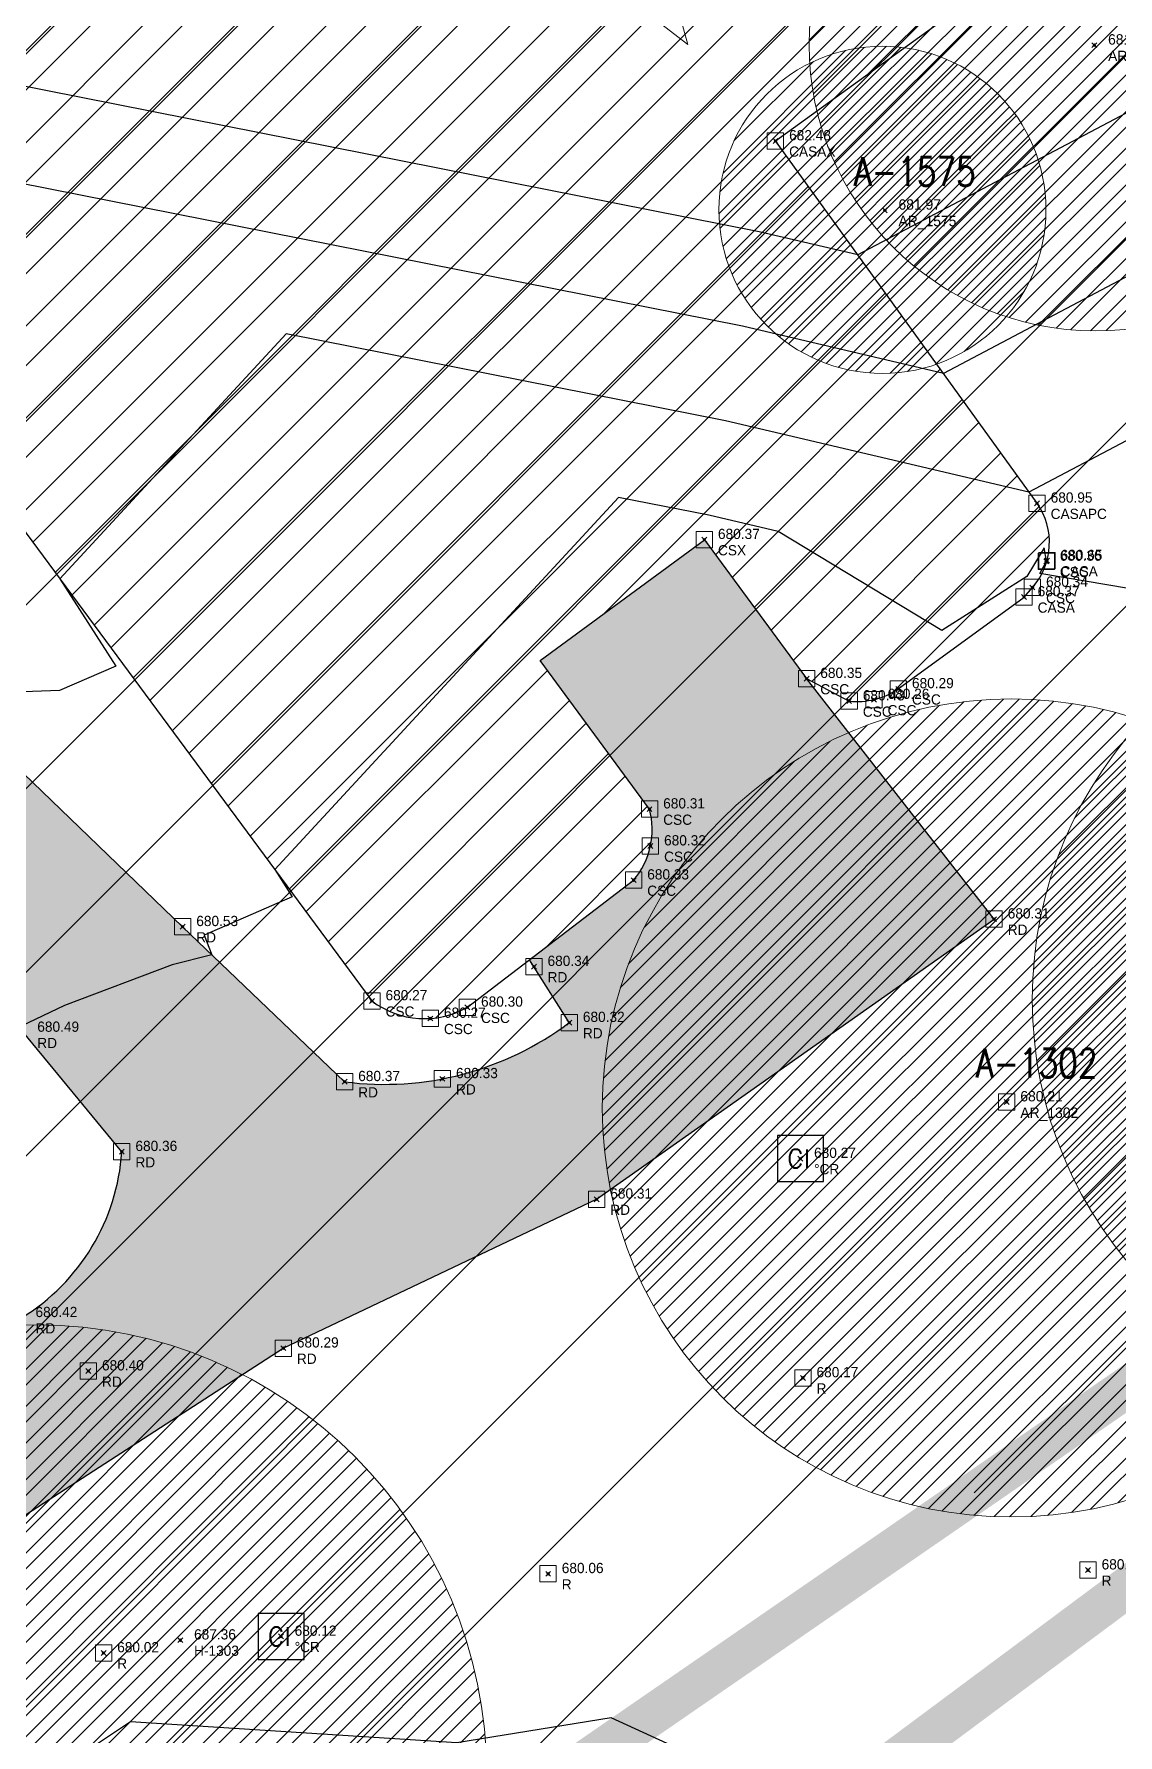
# Model space of a CAD drawing. Extents: x 350769 to 354978, y 6304672 to 6307963.
# Drawn here: x 352322.57 to 352335.83, y 6305904.6 to 6305925.39 of the extents above; entities that cross this region are included whole.
import ezdxf

# ---------------------------------------------------------------- set-up
doc = ezdxf.new("R2010")
doc.units = 0
doc.header["$PDMODE"] = 35
doc.header["$PDSIZE"] = 0.03
doc.linetypes.add('CONTINUOS', pattern=[0])
doc.linetypes.add('DASHDOT', pattern=[1, 0.5, -0.25, 0, -0.25])
doc.layers.get('0').update_dxf_attribs({"linetype": 'CONTINUOUS'})
for name, color, linetype in [('03_Pav ext_Vereda HC', 42, 'CONTINUOUS'), ('03_S2_Pav ext_Borde vereda', 7, 'CONTINUOUS'), ('1-ARBOL NOMBRE', 3, 'CONTINUOUS'), ('1-ARBOL PTO', 7, 'CONTINUOUS'), ('1-CASA', 2, 'CONTINUOUS'), ('1-RADIER', 251, 'CONTINUOUS'), ('2-ACHURADO EDIFICACION', 252, 'CONTINUOUS'), ('2-ACHURADO RADIER', 9, 'CONTINUOUS'), ('C-TINN', 5, 'CONTINUOUS'), ('C-TOPO-MAJR', 9, 'CONTINUOUS'), ('C-TOPO-MINR', 8, 'CONTINUOUS'), ('V-NODE-TEXT DIC 2012', 31, 'CONTINUOUS'), ('Z-CR', 253, 'CONTINUOUS')]:
    doc.layers.add(name, color=color, linetype=linetype)
doc.layers.add('0_ASD_LINEA OFICIAL', color=253, linetype='DASHDOT', lineweight=20)
doc.layers.add('0_ASD_TOPOGRAFIA_ELEMENTOS', color=9, linetype='CONTINUOS', lineweight=5, true_color=0xbdbdbd)
doc.styles.add('ROMANS', font='romans.shx', dxfattribs={"width": 0.65})

# ---------------------------------------------------------------- blocks, each defined once
blk = doc.blocks.new('CR')
at = {"layer": 'Z-CR', "color": 9, "true_color": 0xbdbdbd}
for p, q in [((-1.125, 1.125), (-1.125, -1.125)), ((1.125, 1.125), (-1.125, 1.125)), ((1.125, -1.125), (1.125, 1.125)), ((-1.125, -1.125), (1.125, -1.125))]:
    blk.add_line(p, q, dxfattribs=at)
at = {"layer": 'Z-CR', "color": 9, "true_color": 0xbdbdbd, "style": 'ROMANS'}
blk.add_text('CI', height=0.9, dxfattribs=at).set_placement((-0.6514367137569934, -0.4521266222000122))
blk = doc.blocks.new('A$C27410629')
at = {"true_color": 0x136734, "transparency": 33554559}
h = blk.add_hatch(dxfattribs=at)
h.set_pattern_fill('ANSI31', color=116, scale=0.5)
h.set_pattern_definition([(45, (-8759.562515186517, -519.1035735587502), (-1.122532015133644, 1.122532015133644), [])])
h.paths.add_polyline_path([(137.5068959888558, 1252.464406617455, 0.1176268807227723), (109.8147584422568, 1254.193915082658, 0.0669245107500281), (94.44469839795602, 1249.334472017372, 0.3153492887079504), (64.30173641118381, 1196.270282113329, 0.0226826871159959), (65.7292635223912, 1185.310127003227), (112.3603922077091, 1218.953454515778), (153.4782689701005, 1161.962272479494), (172.1053089193083, 1139.480769404351), (187.9579650288579, 1141.807885415954), (193.565073162812, 1120.465553675225), (224.197974734232, 1050.129297271156), (250.6203797236194, 989.4787086543838), (268.1526288855184, 972.7353945672494, 7.2547007156e-06), (291.4898137452492, 983.2987389690225), (238.1945199318034, 1105.633967029937), (205.2934048173047, 1181.112163638985), (177.0531538182076, 1197.651557407602)])
at = {"true_color": 0xf8d731, "transparency": 33554559}
h = blk.add_hatch(dxfattribs=at)
h.set_pattern_fill('ANSI31', color=40, scale=0.5)
h.set_pattern_definition([(45, (-8562.389606185756, -452.7772535526492), (-1.122532015133644, 1.122532015133644), [])])
h.paths.add_polyline_path([(112.3603922079938, 1218.953454516186), (65.72926352267586, 1185.310127003635, 0.0411311629792945), (70.93430501728926, 1165.446933868518, 0.0140346239134982), (80.53034666708209, 1140.452970316797), (85.58360470618118, 1125.976145258928), (117.4026874122528, 1137.08554251631), (153.4782689703861, 1161.962272479902)], flags=17)
at = {"layer": '0_ASD_LINEA OFICIAL', "ltscale": 8, "const_width": 0.5}
for points in [[(85.58360530758229, 1125.976145468789), (117.4026874119463, 1137.085542516089), (153.4782689700787, 1161.962272479681), (153.4782689700787, 1161.962272479681), (112.3603922076873, 1218.953454515965), (65.72926351752159, 1185.310126999917)], [(160.9876143796937, 1025.359743172903), (224.1959328140074, 1050.133984341224), (193.565073162812, 1120.465553675225), (187.9579650288579, 1141.807885415954), (172.1053089193083, 1139.480769404351), (153.4782689701005, 1161.962272479494), (117.4026874119681, 1137.085542515902), (85.5836153089768, 1125.976116823203)]]:
    blk.add_lwpolyline(points, dxfattribs=at)
blk = doc.blocks.new('TOPOGRAFIA')
at = {"layer": '0_ASD_TOPOGRAFIA_ELEMENTOS', "true_color": 0xf26507}
h = blk.add_hatch(dxfattribs=at)
h.set_pattern_fill('ANSI31', color=30, scale=0.1)
h.set_pattern_definition([(45, (384032.7784374915, 6301185.513991859), (-0.2245064030267289, 0.2245064030267289), [])])
edge = h.paths.add_edge_path()
edge.add_arc((390335.5526548324, 6302925.266168172), 3.5, 0, 360)
h = blk.add_hatch(dxfattribs=at)
h.set_pattern_fill('ANSI31', color=30, scale=0.1)
h.set_pattern_definition([(45, (384030.1742924819, 6301183.493654974), (-0.2245064030267289, 0.2245064030267289), [])])
edge = h.paths.add_edge_path()
edge.add_arc((390332.9485098227, 6302923.245831287), 2, 0, 360)
h = blk.add_hatch(dxfattribs=at)
h.set_pattern_fill('ANSI31', color=30, scale=0.1)
h.set_pattern_definition([(45, (384037.0060830383, 6301173.840342271), (-0.2245064030267289, 0.2245064030267289), [])])
edge = h.paths.add_edge_path()
edge.add_arc((390339.7803003792, 6302913.592518585), 5, 0, 360)
h = blk.add_hatch(dxfattribs=at)
h.set_pattern_fill('ANSI31', color=30, scale=0.1)
h.set_pattern_definition([(45, (384031.7493565264, 6301172.513351609), (-0.2245064030267289, 0.2245064030267289), [])])
edge = h.paths.add_edge_path()
edge.add_arc((390334.5235738673, 6302912.265527923), 5, 0, 360)
h = blk.add_hatch(dxfattribs=at)
h.set_pattern_fill('ANSI31', color=30, scale=0.1)
h.set_pattern_definition([(45, (384019.8367965573, 6301164.360329739), (-0.2245064030267289, 0.2245064030267289), [])])
edge = h.paths.add_edge_path()
edge.add_arc((390322.6110138982, 6302904.112506052), 5.5, 0, 360)
at = {"layer": '2-ACHURADO EDIFICACION', "lineweight": 0, "true_color": 0xbdbdbd}
h = blk.add_hatch(dxfattribs=at)
h.set_pattern_fill('ANSI31', color=9, scale=0.25)
h.set_pattern_definition([(45, (38000, -3000), (-0.561266007566822, 0.5612660075668221), [])])
h.paths.add_polyline_path([(390327.6270000001, 6302951.749), (390327.2994358053, 6302951.517488061), (390319.3550000001, 6302962.757999999), (390318.8266655438, 6302962.361017291), (390313.848, 6302968.987000001), (390308.922, 6302965.432999999), (390311.318, 6302962.155), (390305.083, 6302957.373), (390303.711, 6302959.217), (390298.4, 6302955.382999999), (390293.82, 6302952.065), (390295.735, 6302949.36), (390288.406, 6302944.101), (390293.0570000001, 6302937.645), (390301.664, 6302943.75, 0.455625162279396), (390304.853, 6302944.772000001, 0.2076474804618814), (390304.846128978, 6302946.552609009), (390305.152, 6302946.822000001), (390311.019, 6302951.207), (390315.831, 6302944.557999999), (390325.324, 6302931.036), (390317.821, 6302925.589), (390326.706, 6302913.574, 0.2996396774800834), (390327.8739999999, 6302913.496), (390329.906, 6302915.051, 0.2469041141044179), (390330.1009999998, 6302915.919), (390328.7638008676, 6302917.735068206), (390330.771, 6302919.213), (390332.0220000001, 6302917.514), (390332.542, 6302917.24, 0.1964593871867426), (390333.1906864678, 6302917.423841837), (390334.68, 6302918.512), (390334.783, 6302918.629, 0.3535939934268906), (390334.8263871195, 6302919.675467933), (390331.641, 6302924.087), (390338.743, 6302929.22), (390342.045, 6302931.639), (390340.944, 6302933.087), (390336.263, 6302939.53)])
at = {"layer": '2-ACHURADO RADIER', "lineweight": 0, "true_color": 0xbdbdbd}
h = blk.add_hatch(color=9, dxfattribs=at)
h.dxf.hatch_style = 1
h.paths.add_polyline_path([(390320.382, 6302918.341), (390319.233, 6302919.809), (390321.0388334107, 6302921.23759106), (390320.8038313593, 6302921.555379428), (390317.679, 6302919.021), (390318.0167715891, 6302918.604535424), (390313.443, 6302914.895), (390314.399, 6302913.839), (390318.781, 6302917.393), (390322.4479999864, 6302913.189000016), (390323.648, 6302911.731000001, -0.2427869737238228), (390322.4259999999, 6302909.701, -0.2353350999774258), (390317.744, 6302909.277000001), (390316.0599085815, 6302907.736522792), (390318.3151423644, 6302904.60586407), (390325.622, 6302909.329), (390329.4539999999, 6302911.15), (390334.314, 6302914.574), (390332.0219999887, 6302917.514000015), (390330.771, 6302919.213), (390328.7638008676, 6302917.735068206), (390330.1009999998, 6302915.919, -0.2469041141044184), (390329.906, 6302915.051), (390328.6341892309, 6302914.077739298), (390329.119, 6302913.308999999, -0.1958874350961342), (390326.3720000001, 6302912.586), (390324.3919998213, 6302914.481000172)])
at = {"layer": '0_ASD_LINEA OFICIAL', "ltscale": 8, "const_width": 0.5}
blk.add_lwpolyline([(390300.6404766534, 6302880.138905664), (390362.1061406053, 6302925.87386779), (390309.6791110245, 6302995.975573557, 0.0925659184479646), (390293.8108981676, 6302981.742677435, -0.3964153860767294), (390284.2829851062, 6302954.556046659, 0.0142566665864855), (390284.8175285188, 6302952.058129574, -0.0031337790823816)], format="xyb", close=True, dxfattribs=at)
blk.add_lwpolyline([(390300.6404766534, 6302880.138905664), (390362.1061406053, 6302925.87386779), (390309.6791110245, 6302995.975573557, 0.0925659184479646), (390293.8108981676, 6302981.742677435, -0.3964153860767294), (390284.2829851062, 6302954.556046659, 0.0142566665864855), (390284.8175285188, 6302952.058129574, -0.0031337790823816)], format="xyb", close=True, dxfattribs=at)
at = {"layer": '0_ASD_TOPOGRAFIA_ELEMENTOS', "color": 30, "true_color": 0xf26507}
for centre, radius in [((390335.5526548324, 6302925.266168172), 3.5), ((390332.9485098227, 6302923.245831287), 2), ((390339.7803003792, 6302913.592518585), 5), ((390334.5235738673, 6302912.265527923), 5), ((390322.6110138982, 6302904.112506052, 680), 5.5)]:
    blk.add_circle(centre, radius, dxfattribs=at)
at = {"layer": '1-ARBOL PTO', "color": 9, "lineweight": 0, "true_color": 0xbdbdbd}
for p in [(390335.5410000001, 6302925.257999999), (390332.978, 6302923.24), (390334.468, 6302912.339)]:
    blk.add_point(p, dxfattribs=at)
at = {"layer": '1-CASA', "color": 9, "lineweight": 0, "true_color": 0xbdbdbd, "flags": 128}
blk.add_lwpolyline([(390315.831, 6302944.557999999), (390325.324, 6302931.036), (390317.821, 6302925.589), (390326.706, 6302913.574, 0.2996396775460872), (390327.874, 6302913.496), (390329.906, 6302915.051, 0.2469041139969247), (390330.101, 6302915.919), (390328.7638008673, 6302917.735068206), (390330.771, 6302919.213), (390332.0220000001, 6302917.514), (390332.542, 6302917.24, 0.1793018598486611), (390333.143, 6302917.389), (390334.68, 6302918.512), (390334.783, 6302918.629, 0.3463364234898283), (390334.839, 6302919.658), (390331.641, 6302924.087), (390338.743, 6302929.22)], format="xyb", dxfattribs=at)
at = {"layer": '1-RADIER', "color": 9, "lineweight": 0, "true_color": 0xbdbdbd, "flags": 128}
for points in [[(390320.382, 6302918.341), (390324.392, 6302914.481)], [(390334.314, 6302914.574), (390332.022, 6302917.514)], [(390329.454, 6302911.15), (390334.314, 6302914.574)], [(390325.622, 6302909.329), (390329.4540000001, 6302911.15)], [(390318.3151423644, 6302904.60586407), (390325.622, 6302909.329)]]:
    blk.add_lwpolyline(points, dxfattribs=at)
for points in [[(390324.3920000001, 6302914.481000001), (390326.3720000001, 6302912.586, 0.1958874350961342), (390329.119, 6302913.308999999), (390328.6341892309, 6302914.077739298)], [(390317.744, 6302909.277000001, 0.2353350999845087), (390322.4260000001, 6302909.701, 0.2427869737093247), (390323.648, 6302911.731000001), (390322.448, 6302913.188999999)]]:
    blk.add_lwpolyline(points, format="xyb", dxfattribs=at)
at = {"layer": 'C-TINN', "color": 9, "linetype": 'Continuous', "lineweight": 0, "true_color": 0xbdbdbd}
for points, elevation in [([(390331.5410000001, 6302923.987000001), (390331.5410000001, 6302924.187), (390331.741, 6302924.187), (390331.741, 6302923.987000001), (390331.5410000001, 6302923.987000001)], 682.48), ([(390334.739, 6302919.558), (390334.739, 6302919.757999999), (390334.939, 6302919.757999999), (390334.939, 6302919.558), (390334.739, 6302919.558)], 680.953), ([(390330.6710000001, 6302919.113000001), (390330.6710000001, 6302919.313), (390330.871, 6302919.313), (390330.871, 6302919.113000001), (390330.6710000001, 6302919.113000001)], 680.371), ([(390334.851, 6302918.847), (390334.851, 6302919.046999999), (390335.051, 6302919.046999999), (390335.051, 6302918.847), (390334.851, 6302918.847)], 680.363), ([(390334.8600000001, 6302918.856000001), (390334.8600000001, 6302919.056), (390335.06, 6302919.056), (390335.06, 6302918.856000001), (390334.8600000001, 6302918.856000001)], 680.651), ([(390334.58, 6302918.412), (390334.58, 6302918.612), (390334.78, 6302918.612), (390334.78, 6302918.412), (390334.58, 6302918.412)], 680.372), ([(390334.683, 6302918.529), (390334.683, 6302918.728999999), (390334.883, 6302918.728999999), (390334.883, 6302918.529), (390334.683, 6302918.529)], 680.339), ([(390331.922, 6302917.414000001), (390331.922, 6302917.614), (390332.122, 6302917.614), (390332.122, 6302917.414000001), (390331.922, 6302917.414000001)], 680.353), ([(390332.4420000001, 6302917.140000001), (390332.4420000001, 6302917.34), (390332.642, 6302917.34), (390332.642, 6302917.140000001), (390332.4420000001, 6302917.140000001)], 680.426), ([(390332.745, 6302917.158000001), (390332.745, 6302917.358), (390332.945, 6302917.358), (390332.945, 6302917.158000001), (390332.745, 6302917.158000001)], 680.262), ([(390333.043, 6302917.289000001), (390333.043, 6302917.489), (390333.243, 6302917.489), (390333.243, 6302917.289000001), (390333.043, 6302917.289000001)], 680.292), ([(390330.0010000001, 6302915.819), (390330.0010000001, 6302916.018999999), (390330.201, 6302916.018999999), (390330.201, 6302915.819), (390330.0010000001, 6302915.819)], 680.313), ([(390330.0120000001, 6302915.367000001), (390330.0120000001, 6302915.567), (390330.212, 6302915.567), (390330.212, 6302915.367000001), (390330.0120000001, 6302915.367000001)], 680.315), ([(390329.8060000001, 6302914.951), (390329.8060000001, 6302915.151), (390330.006, 6302915.151), (390330.006, 6302914.951), (390329.8060000001, 6302914.951)], 680.329), ([(390324.292, 6302914.381), (390324.292, 6302914.580999999), (390324.492, 6302914.580999999), (390324.492, 6302914.381), (390324.292, 6302914.381)], 680.529), ([(390334.2140000001, 6302914.474), (390334.2140000001, 6302914.674), (390334.414, 6302914.674), (390334.414, 6302914.474), (390334.2140000001, 6302914.474)], 680.312), ([(390328.587, 6302913.894), (390328.587, 6302914.094), (390328.787, 6302914.094), (390328.787, 6302913.894), (390328.587, 6302913.894)], 680.341), ([(390326.6060000001, 6302913.474), (390326.6060000001, 6302913.674), (390326.806, 6302913.674), (390326.806, 6302913.474), (390326.6060000001, 6302913.474)], 680.274), ([(390327.7740000001, 6302913.396000001), (390327.7740000001, 6302913.596), (390327.974, 6302913.596), (390327.974, 6302913.396000001), (390327.7740000001, 6302913.396000001)], 680.301), ([(390327.32, 6302913.260000001), (390327.32, 6302913.46), (390327.52, 6302913.46), (390327.52, 6302913.260000001), (390327.32, 6302913.260000001)], 680.274), ([(390329.0190000001, 6302913.209000001), (390329.0190000001, 6302913.409), (390329.219, 6302913.409), (390329.219, 6302913.209000001), (390329.0190000001, 6302913.209000001)], 680.325), ([(390327.4680000001, 6302912.522000001), (390327.4680000001, 6302912.722), (390327.668, 6302912.722), (390327.668, 6302912.522000001), (390327.4680000001, 6302912.522000001)], 680.334), ([(390326.272, 6302912.486), (390326.272, 6302912.686), (390326.472, 6302912.686), (390326.472, 6302912.486), (390326.272, 6302912.486)], 680.368), ([(390334.368, 6302912.239), (390334.368, 6302912.438999999), (390334.568, 6302912.438999999), (390334.568, 6302912.239), (390334.368, 6302912.239)], 680.21), ([(390323.548, 6302911.631), (390323.548, 6302911.830999999), (390323.748, 6302911.830999999), (390323.748, 6302911.631), (390323.548, 6302911.631)], 680.358), ([(390329.3540000001, 6302911.050000001), (390329.3540000001, 6302911.25), (390329.554, 6302911.25), (390329.554, 6302911.050000001), (390329.3540000001, 6302911.050000001)], 680.312), ([(390325.522, 6302909.229), (390325.522, 6302909.429), (390325.722, 6302909.429), (390325.722, 6302909.229), (390325.522, 6302909.229)], 680.29), ([(390323.139, 6302908.949), (390323.139, 6302909.148999999), (390323.339, 6302909.148999999), (390323.339, 6302908.949), (390323.139, 6302908.949)], 680.396), ([(390331.8760000001, 6302908.866), (390331.8760000001, 6302909.066), (390332.076, 6302909.066), (390332.076, 6302908.866), (390331.8760000001, 6302908.866)], 680.168), ([(390335.362, 6302906.516000001), (390335.362, 6302906.716), (390335.562, 6302906.716), (390335.562, 6302906.516000001), (390335.362, 6302906.516000001)], 680.207), ([(390328.761, 6302906.471000001), (390328.761, 6302906.671), (390328.961, 6302906.671), (390328.961, 6302906.471000001), (390328.761, 6302906.471000001)], 680.065), ([(390323.325, 6302905.503), (390323.325, 6302905.703), (390323.525, 6302905.703), (390323.525, 6302905.503), (390323.325, 6302905.503)], 680.025)]:
    blk.add_lwpolyline(points, dxfattribs=dict(at, elevation=elevation))
for p in [(390331.641, 6302924.087, 682.48), (390334.839, 6302919.658, 680.953), (390330.771, 6302919.213, 680.371), (390334.951, 6302918.947, 680.363), (390334.96, 6302918.956, 680.651), (390334.783, 6302918.629, 680.339), (390334.68, 6302918.512, 680.372), (390332.022, 6302917.514, 680.353), (390333.143, 6302917.389, 680.292), (390332.542, 6302917.24, 680.426), (390332.845, 6302917.258, 680.262), (390330.101, 6302915.919, 680.313), (390330.112, 6302915.467, 680.315), (390329.906, 6302915.051, 680.329), (390324.392, 6302914.481, 680.529), (390334.314, 6302914.574, 680.312), (390328.687, 6302913.994, 680.341), (390326.706, 6302913.574, 680.274), (390327.42, 6302913.36, 680.274), (390327.874, 6302913.496, 680.301), (390329.119, 6302913.309, 680.325), (390326.372, 6302912.586, 680.368), (390327.5680000001, 6302912.622, 680.334), (390334.468, 6302912.339, 680.21), (390323.648, 6302911.731, 680.358), (390329.4540000001, 6302911.15, 680.312), (390325.622, 6302909.329, 680.29), (390323.239, 6302909.049, 680.396), (390331.976, 6302908.966, 680.168), (390328.861, 6302906.571, 680.065), (390335.462, 6302906.616, 680.207), (390323.425, 6302905.603, 680.025)]:
    blk.add_point(p, dxfattribs=at)
at = {"layer": 'C-TOPO-MAJR', "color": 9, "linetype": 'Continuous', "lineweight": 0, "true_color": 0xbdbdbd, "elevation": 682.5}
blk.add_lwpolyline([(390337.1743745705, 6302945.266752577), (390335.2745384616, 6302946.397307692), (390333.5375233645, 6302948.432504673), (390331.5535840708, 6302951.636659293), (390330.7018227848, 6302951.736417722), (390328.4781, 6302951.6461), (390329.5789726028, 6302948.987171233), (390327.9923023256, 6302951.231232558), (390325.3099285714, 6302950.336482143), (390314.1436753247, 6302946.889467533), (390313.3989699249, 6302945.121345865), (390315.5047093863, 6302943.136844765), (390315.5950630435, 6302939.545782609), (390315.7916890595, 6302939.294537428), (390318.1273770492, 6302936.289409836), (390318.1739292929, 6302936.226666667), (390321.6042248062, 6302933.491868217), (390324.1260205762, 6302931.326370371), (390324.164230284, 6302930.1940347), (390330.5703220339, 6302925.264796611), (390329.1138040346, 6302930.523123919), (390337.0371436464, 6302936.311685083)], dxfattribs=at)
at = {"layer": 'C-TOPO-MAJR', "color": 9, "linetype": 'Continuous', "lineweight": -3, "true_color": 0xbdbdbd, "elevation": 680}
blk.add_lwpolyline([(390333.0011318052, 6302903.266633238), (390329.6309516909, 6302904.811917875), (390327.7427346939, 6302904.503933674), (390323.7557692308, 6302904.75925), (390322.6430555556, 6302904.020534722)], dxfattribs=at)
at = {"layer": 'C-TOPO-MINR', "color": 9, "linetype": 'Continuous', "lineweight": -3, "true_color": 0xbdbdbd}
for points, elevation in [([(390336.1453960396, 6302924.542762376), (390332.646265226, 6302922.69477996), (390331.4429914652, 6302922.977697013), (390318.7851860465, 6302925.484209302), (390318.2470378549, 6302925.898293375), (390318.2009459459, 6302927.264216216), (390317.3054664032, 6302931.187335968), (390316.5641614907, 6302934.687416149), (390315.9728301887, 6302934.680981132), (390311.078, 6302936.277), (390310.1625360825, 6302935.969907217), (390307.8948888889, 6302936.017), (390304.9127073171, 6302935.942609756), (390304.865269663, 6302935.714685393), (390304.883293578, 6302935.941532111), (390304.29431, 6302935.58112), (390302.2628066915, 6302933.574070632), (390301.5791777778, 6302933.760733333), (390301.2868590604, 6302933.819724833), (390300.2502817338, 6302932.685715171), (390299.1084084508, 6302931.280107395), (390297.401, 6302931.440823944)], 682), ([(390340.8374752475, 6302925.017514852), (390333.6934165029, 6302921.244550753), (390331.2367325747, 6302921.822173068), (390321.593002511, 6302923.731834902), (390320.2604319527, 6302922.2902071), (390321.4183040239, 6302920.487836066), (390321.2887304508, 6302920.431166513), (390320.7785919283, 6302920.413488789), (390320.4696972477, 6302920.787348624), (390318.6566734694, 6302922.168183673), (390317.7516442106, 6302922.381050526), (390317.6713225807, 6302922.181032258), (390317.2647093426, 6302922.156380624), (390316.6397654321, 6302921.857901235), (390315.3144056075, 6302921.475527103), (390315.0045081968, 6302921.452562842), (390311.4657731544, 6302920.565351677), (390311.1824875445, 6302920.56355516), (390310.3292608696, 6302920.785486956), (390308.7759, 6302923.064900001), (390305.9111437126, 6302923.311251498), (390305.6201487603, 6302923.345698347), (390304.8997105264, 6302923.836078947), (390300.2313088235, 6302926.255014705)], 681.5), ([(390341.0961416383, 6302923.149558021), (390335.4099090909, 6302920.147818182), (390334.74056778, 6302919.794321545), (390331.0304736842, 6302920.666649124), (390325.6576603892, 6302921.73057941), (390322.8891301775, 6302918.735473373), (390323.5747868853, 6302917.668163935), (390322.8867065318, 6302917.367229071), (390321.4454945398, 6302917.317287051), (390320.8985, 6302917.053), (390319.2845403226, 6302917.691161291), (390318.9176511629, 6302918.123418605), (390317.8466956522, 6302918.773260869), (390317.4819767442, 6302918.829093023), (390317.4181167513, 6302918.925913705), (390314.275, 6302918.693), (390313.3268469799, 6302918.455284564), (390310.759, 6302918.439), (390307.292922078, 6302917.646194805), (390304.9242519685, 6302916.71448819), (390303.9425839637, 6302916.880835099), (390302.2682451839, 6302917.453576182), (390298.9616698114, 6302917.052594339), (390295.3328858696, 6302917.74788587)], 681), ([(390336.2469009009, 6302918.568750751), (390334.8743365385, 6302918.797740385), (390334.95528125, 6302918.95128125), (390334.9249932203, 6302919.11209661), (390334.7976840391, 6302918.898819218), (390334.7150292599, 6302918.764475043), (390333.676688351, 6302918.102996974), (390331.6726701031, 6302919.311634021), (390330.8242147938, 6302919.511125178), (390329.7223182675, 6302919.729323917), (390325.5178284024, 6302915.180739645), (390325.7312697467, 6302914.848491804), (390324.6551607843, 6302914.37785098), (390324.7486459628, 6302914.139664596), (390324.2658245614, 6302914.014625731), (390322.9464615385, 6302913.520282052), (390322.4176176471, 6302913.264764706)], 680.5)]:
    blk.add_lwpolyline(points, dxfattribs=dict(at, elevation=elevation))
at = {"layer": 'V-NODE-TEXT DIC 2012', "color": 9, "lineweight": 0, "true_color": 0xbdbdbd}
for p in [(390335.5410000001, 6302925.258), (390331.641, 6302924.087), (390332.978, 6302923.24), (390334.839, 6302919.658), (390330.771, 6302919.213), (390334.951, 6302918.947), (390334.96, 6302918.956), (390334.783, 6302918.629), (390334.68, 6302918.512), (390332.022, 6302917.514), (390333.143, 6302917.389), (390332.542, 6302917.24), (390332.845, 6302917.258), (390330.101, 6302915.919), (390330.112, 6302915.467), (390329.906, 6302915.051), (390324.392, 6302914.481), (390334.314, 6302914.574), (390328.687, 6302913.994), (390326.706, 6302913.574), (390327.42, 6302913.36), (390327.874, 6302913.496), (390329.119, 6302913.309), (390326.372, 6302912.586), (390327.5680000001, 6302912.622), (390334.468, 6302912.339), (390323.648, 6302911.731), (390331.946, 6302911.647), (390329.4540000001, 6302911.15), (390325.622, 6302909.329), (390323.239, 6302909.049), (390331.976, 6302908.966), (390328.861, 6302906.571), (390335.462, 6302906.616), (390324.365, 6302905.76), (390325.595, 6302905.805), (390323.425, 6302905.603)]:
    blk.add_point(p, dxfattribs=at)
at = {"layer": 'Z-CR', "color": 9, "lineweight": 0, "true_color": 0xbdbdbd, "xscale": 0.25, "yscale": 0.25, "zscale": 0.25}
for p in [(390331.946, 6302911.647000001), (390325.595, 6302905.805)]:
    blk.add_blockref('CR', p, dxfattribs=at)
at = {"layer": '1-ARBOL NOMBRE', "color": 9, "lineweight": 0, "true_color": 0xbdbdbd, "style": 'ROMANS', "width": 0.8}
for s, p in [('A-1575', (390332.6010668354, 6302923.540000003)), ('A-1302', (390334.0910668354, 6302912.639000002))]:
    blk.add_text(s, height=0.35, dxfattribs=at).set_placement(p)
at = {"layer": 'V-NODE-TEXT DIC 2012', "color": 9, "lineweight": 0, "true_color": 0xbdbdbd}
for s, height, p in [('681.84', 0.127, (390335.7077893219, 6302925.265210678)), ('AR_1574', 0.127, (390335.7077893219, 6302925.063210678)), ('682.48', 0.125, (390331.8077893219, 6302924.095210678)), ('CASAX', 0.125, (390331.8077893219, 6302923.895210679)), ('681.97', 0.127, (390333.1447893219, 6302923.247210678)), ('AR_1575', 0.127, (390333.1447893219, 6302923.045210678)), ('680.95', 0.125, (390335.0057893219, 6302919.666210677)), ('CASAPC', 0.125, (390335.0057893219, 6302919.466210678)), ('680.37', 0.125, (390330.9377893219, 6302919.221210678)), ('CSX', 0.125, (390330.9377893219, 6302919.021210679)), ('680.36', 0.125, (390335.1177893219, 6302918.955210677)), ('680.65', 0.125, (390335.1267893219, 6302918.964210678)), ('680.34', 0.125, (390334.9497893219, 6302918.637210677)), ('CSC', 0.125, (390335.1177893219, 6302918.755210678)), ('CASA', 0.125, (390335.1267893219, 6302918.764210679)), ('680.37', 0.125, (390334.8467893219, 6302918.520210678)), ('CSC', 0.125, (390334.9497893219, 6302918.437210678)), ('CASA', 0.125, (390334.8467893219, 6302918.320210679)), ('680.35', 0.125, (390332.1887893219, 6302917.522210678)), ('680.29', 0.125, (390333.3097893219, 6302917.397210678)), ('CSC', 0.125, (390332.1887893219, 6302917.322210679)), ('680.43', 0.125, (390332.7087893219, 6302917.248210678)), ('680.26', 0.125, (390333.0117893219, 6302917.266210678)), ('CSC', 0.125, (390333.3097893219, 6302917.197210679)), ('CSC', 0.125, (390332.7087893219, 6302917.048210679)), ('CSC', 0.125, (390333.0117893219, 6302917.066210679)), ('680.31', 0.125, (390330.2677893219, 6302915.927210677)), ('CSC', 0.125, (390330.2677893219, 6302915.727210678)), ('680.32', 0.125, (390330.2787893219, 6302915.475210678)), ('CSC', 0.125, (390330.2787893219, 6302915.275210679)), ('680.33', 0.125, (390330.0727893219, 6302915.059210678)), ('CSC', 0.125, (390330.0727893219, 6302914.859210678)), ('680.53', 0.125, (390324.5587893219, 6302914.489210677)), ('680.31', 0.125, (390334.4807893219, 6302914.582210678)), ('RD', 0.125, (390324.5587893219, 6302914.289210678)), ('RD', 0.125, (390334.4807893219, 6302914.382210678)), ('680.34', 0.125, (390328.8537893219, 6302914.002210678)), ('RD', 0.125, (390328.8537893219, 6302913.802210678)), ('680.27', 0.125, (390326.8727893219, 6302913.582210678)), ('680.30', 0.125, (390328.0407893219, 6302913.504210678)), ('CSC', 0.125, (390326.8727893219, 6302913.382210678)), ('680.27', 0.125, (390327.5867893219, 6302913.368210678)), ('CSC', 0.125, (390328.0407893219, 6302913.304210679)), ('680.32', 0.125, (390329.2857893219, 6302913.317210678)), ('680.49', 0.125, (390322.6147893219, 6302913.197210678)), ('CSC', 0.125, (390327.5867893219, 6302913.168210679)), ('RD', 0.125, (390329.2857893219, 6302913.117210679)), ('RD', 0.125, (390322.6147893219, 6302912.997210679)), ('680.37', 0.125, (390326.5387893219, 6302912.594210678)), ('680.33', 0.125, (390327.7347893219, 6302912.630210678)), ('RD', 0.125, (390326.5387893219, 6302912.394210679)), ('RD', 0.125, (390327.7347893219, 6302912.430210679)), ('680.21', 0.127, (390334.6347893219, 6302912.346210677)), ('AR_1302', 0.127, (390334.6347893219, 6302912.144210678)), ('680.36', 0.125, (390323.8147893219, 6302911.739210677)), ('680.27', 0.125, (390332.1127893219, 6302911.655210678)), ('RD', 0.125, (390323.8147893219, 6302911.539210678)), ('°CR', 0.125, (390332.1127893219, 6302911.455210678)), ('680.31', 0.125, (390329.6207893219, 6302911.158210678)), ('RD', 0.125, (390329.6207893219, 6302910.958210679)), ('680.42', 0.125, (390322.5927893219, 6302909.709210678)), ('RD', 0.125, (390322.5927893219, 6302909.509210679)), ('680.29', 0.125, (390325.7887893219, 6302909.337210678)), ('680.40', 0.125, (390323.4057893219, 6302909.057210677)), ('RD', 0.125, (390325.7887893219, 6302909.137210678)), ('RD', 0.125, (390323.4057893219, 6302908.857210678)), ('680.17', 0.125, (390332.1427893219, 6302908.974210678)), ('R', 0.125, (390332.1427893219, 6302908.774210678)), ('680.06', 0.125, (390329.0277893219, 6302906.579210678)), ('680.21', 0.125, (390335.6287893219, 6302906.624210678)), ('R', 0.125, (390329.0277893219, 6302906.379210679)), ('R', 0.125, (390335.6287893219, 6302906.424210679)), ('687.36', 0.125, (390324.5317893219, 6302905.768210677)), ('680.12', 0.125, (390325.7617893219, 6302905.813210677)), ('680.02', 0.125, (390323.5917893219, 6302905.611210678)), ('H-1303', 0.125, (390324.5317893219, 6302905.568210678)), ('°CR', 0.125, (390325.7617893219, 6302905.613210678)), ('R', 0.125, (390323.5917893219, 6302905.411210679))]:
    blk.add_text(s, height=height, dxfattribs=at).set_placement(p)

msp = doc.modelspace()

# ---------------------------------------------------------------- hatches: boundary and pattern name
at = {"layer": '03_Pav ext_Vereda HC'}
h = msp.add_hatch(dxfattribs=at)
h.set_pattern_fill('DOTS', color=256, scale=0.2, style=0)
h.set_pattern_definition([(0, (0, 0), (0.15875, 0.3175), [0, -0.3175])])
h.paths.add_polyline_path([(352533.7781987465, 6305988.647630177, 0.0012344985873451), (352535.6751261651, 6305989.286498093), (352535.0273047539, 6305991.17866681, -0.0012368732376554), (352533.135689451, 6305990.541615871, -0.0205300987090724), (352503.8853697219, 6305981.940228953), (352503.2840382412, 6305984.518491437), (352499.4039184833, 6305983.544208242), (352499.9993888386, 6305980.991075858, -0.0088871029066398), (352487.1047705442, 6305978.156272031, -0.0145554952433639), (352464.6282001356, 6305974.170378275, -0.0089901834447136), (352459.9926205119, 6305973.570179023), (352460.1984365284, 6305971.58073849, 0.0090193317601268), (352464.9206284034, 6305972.191872346, 0.0145516934643665), (352487.5052945014, 6305976.196778146, 0.0321135926008381)])
h.paths.add_polyline_path([(352453.0159213873, 6305972.983824089, -0.0068005053920136), (352449.4833227422, 6305972.830716716, -0.0090666416786755), (352444.7696182578, 6305972.776126778), (352444.5771080579, 6305970.777466943, 0.0163831034820658), (352453.2219476648, 6305970.992351152)])
h.paths.add_polyline_path([(352389.6460369565, 6305991.879874823, -0.0175332208634532), (352376.9513572305, 6305998.31509122), (352352.1532079588, 6306011.99899601, 0.0444036337484985), (352342.053580769, 6306016.089608755, 0.1133237876608219), (352314.4714570943, 6306018.047333277), (352314.9360717349, 6306016.097052595, -0.1572406347358349), (352351.2139975071, 6306010.232972499), (352375.9850852466, 6305996.564000573, 0.0175063699942604), (352388.7848668274, 6305990.074641938, -0.0115901603268221), (352405.9871731158, 6305981.141781882, 0.0867620637740209), (352437.5751283567, 6305971.093253941), (352437.7670282808, 6305973.085577833, -0.0864982168626583), (352406.9311932966, 6305982.905094895, 0.0115902421848068)])
h.paths.add_polyline_path([(352298.9308368329, 6306011.291528256, -0.0407699137093401), (352308.0869286793, 6306014.635858133), (352307.6251471448, 6306016.57596012, 0.043034433953701), (352297.5531387314, 6306012.854879401, 0.2722251189562815), (352266.1428912832, 6305966.550484804), (352264.4334961653, 6305966.567898809, 0.0153159578732751), (352263.8567137016, 6305962.573567073), (352266.0299973136, 6305962.551427328, 0.0215469833585937), (352266.2729303729, 6305957.80291892, 0.0632834604165821), (352273.0108519612, 6305926.495241333, 0.0077036086267224), (352278.1261176606, 6305912.650623268), (352279.9891282905, 6305913.378097652, -0.0076770463793275), (352274.9122720579, 6305927.117035691, -0.0633905228513815), (352268.2648698925, 6305957.982510693, -0.3183358391945924)])
at = {"layer": '0_ASD_TOPOGRAFIA_ELEMENTOS'}
h = msp.add_hatch(dxfattribs=at)
h.set_pattern_fill('ANSI31', color=256, scale=0.1)
h.set_pattern_definition([(45, (346032.7784374916, 6304185.513991859), (-0.2245064030267289, 0.2245064030267289), [])])
edge = h.paths.add_edge_path()
edge.add_arc((352335.5526548325, 6305925.266168172), 3.5, 0, 360)
h = msp.add_hatch(dxfattribs=at)
h.set_pattern_fill('ANSI31', color=256, scale=0.1)
h.set_pattern_definition([(45, (346030.1742924819, 6304183.493654974), (-0.2245064030267289, 0.2245064030267289), [])])
edge = h.paths.add_edge_path()
edge.add_arc((352332.9485098228, 6305923.245831287), 2, 0, 360)
h = msp.add_hatch(dxfattribs=at)
h.set_pattern_fill('ANSI31', color=256, scale=0.1)
h.set_pattern_definition([(45, (346037.0060830384, 6304173.840342271), (-0.2245064030267289, 0.2245064030267289), [])])
edge = h.paths.add_edge_path()
edge.add_arc((352339.7803003793, 6305913.592518585), 5, 0, 360)
h = msp.add_hatch(dxfattribs=at)
h.set_pattern_fill('ANSI31', color=256, scale=0.1)
h.set_pattern_definition([(45, (346031.7493565265, 6304172.513351609), (-0.2245064030267289, 0.2245064030267289), [])])
edge = h.paths.add_edge_path()
edge.add_arc((352334.5235738674, 6305912.265527923), 5, 0, 360)
h = msp.add_hatch(dxfattribs=at)
h.set_pattern_fill('ANSI31', color=256, scale=0.1)
h.set_pattern_definition([(45, (346019.8367965574, 6304164.360329739), (-0.2245064030267289, 0.2245064030267289), [])])
edge = h.paths.add_edge_path()
edge.add_arc((352322.6110138983, 6305904.112506052), 5.5, 0, 360)
at = {"layer": '2-ACHURADO EDIFICACION'}
h = msp.add_hatch(dxfattribs=at)
h.set_pattern_fill('ANSI31', color=256, scale=0.25)
h.set_pattern_definition([(45, (0, 0), (-0.561266007566822, 0.5612660075668221), [])])
h.paths.add_polyline_path([(352327.6270000001, 6305951.749), (352327.2994358053, 6305951.517488061), (352319.3550000001, 6305962.757999999), (352318.8266655438, 6305962.361017291), (352313.848, 6305968.987000001), (352308.922, 6305965.432999999), (352311.318, 6305962.155), (352305.083, 6305957.373), (352303.711, 6305959.217), (352298.4, 6305955.382999999), (352293.82, 6305952.065), (352295.735, 6305949.36), (352288.406, 6305944.101), (352293.0570000001, 6305937.645), (352301.664, 6305943.75, 0.455625162279396), (352304.853, 6305944.772000001, 0.2076474804618814), (352304.846128978, 6305946.552609009), (352305.152, 6305946.822000001), (352311.019, 6305951.207), (352315.831, 6305944.557999999), (352325.324, 6305931.036), (352317.821, 6305925.589), (352326.706, 6305913.574, 0.2996396774800834), (352327.8739999999, 6305913.496), (352329.906, 6305915.051, 0.2469041141044179), (352330.1009999998, 6305915.919), (352328.7638008676, 6305917.735068206), (352330.771, 6305919.213), (352332.0220000001, 6305917.514), (352332.542, 6305917.24, 0.1964593871867426), (352333.1906864678, 6305917.423841837), (352334.68, 6305918.512), (352334.783, 6305918.629, 0.3535939934268906), (352334.8263871195, 6305919.675467933), (352331.641, 6305924.087), (352338.743, 6305929.22), (352342.045, 6305931.639), (352340.944, 6305933.087), (352336.263, 6305939.53)])
at = {"layer": '2-ACHURADO RADIER'}
h = msp.add_hatch(color=256, dxfattribs=at)
h.dxf.hatch_style = 1
h.paths.add_polyline_path([(352320.382, 6305918.341), (352319.233, 6305919.809), (352321.0388334107, 6305921.23759106), (352320.8038313593, 6305921.555379428), (352317.679, 6305919.021), (352318.0167715891, 6305918.604535424), (352313.443, 6305914.895), (352314.399, 6305913.839), (352318.781, 6305917.393), (352322.4479999864, 6305913.189000016), (352323.648, 6305911.731000001, -0.2427869737238228), (352322.4259999999, 6305909.701, -0.2353350999774258), (352317.744, 6305909.277000001), (352316.0599085815, 6305907.736522792), (352318.3151423644, 6305904.60586407), (352325.622, 6305909.329), (352329.4539999999, 6305911.15), (352334.314, 6305914.574), (352332.0219999887, 6305917.514000015), (352330.771, 6305919.213), (352328.7638008676, 6305917.735068206), (352330.1009999998, 6305915.919, -0.2469041141044184), (352329.906, 6305915.051), (352328.6341892309, 6305914.077739298), (352329.119, 6305913.308999999, -0.1958874350961342), (352326.3720000001, 6305912.586), (352324.3919998213, 6305914.481000172)])

# ---------------------------------------------------------------- linework, layer by layer
at = {"layer": '0_ASD_TOPOGRAFIA_ELEMENTOS'}
for centre, radius in [((352335.5526548325, 6305925.266168172), 3.5), ((352332.9485098228, 6305923.245831287), 2), ((352339.7803003793, 6305913.592518585), 5), ((352334.5235738674, 6305912.265527923), 5), ((352322.6110138983, 6305904.112506052, 680), 5.5)]:
    msp.add_circle(centre, radius, dxfattribs=at)
at = {"layer": '1-CASA', "flags": 128}
msp.add_lwpolyline([(352315.831, 6305944.557999999), (352325.324, 6305931.036), (352317.821, 6305925.589), (352326.706, 6305913.574, 0.2996396775460872), (352327.874, 6305913.496), (352329.906, 6305915.051, 0.2469041139969247), (352330.101, 6305915.919), (352328.7638008673, 6305917.735068206), (352330.771, 6305919.213), (352332.0220000001, 6305917.514), (352332.542, 6305917.24, 0.1793018598486611), (352333.143, 6305917.389), (352334.68, 6305918.512), (352334.783, 6305918.629, 0.3463364234898283), (352334.839, 6305919.658), (352331.641, 6305924.087), (352338.743, 6305929.22)], format="xyb", dxfattribs=at)
at = {"layer": '1-RADIER', "flags": 128}
for points in [[(352320.382, 6305918.341), (352324.392, 6305914.481)], [(352334.314, 6305914.574), (352332.022, 6305917.514)], [(352329.454, 6305911.15), (352334.314, 6305914.574)], [(352325.622, 6305909.329), (352329.4540000001, 6305911.15)], [(352318.3151423644, 6305904.60586407), (352325.622, 6305909.329)]]:
    msp.add_lwpolyline(points, dxfattribs=at)
for points in [[(352324.3920000001, 6305914.481000001), (352326.3720000001, 6305912.586, 0.1958874350961342), (352329.119, 6305913.308999999), (352328.6341892309, 6305914.077739298)], [(352317.744, 6305909.277000001, 0.2353350999845087), (352322.4260000001, 6305909.701, 0.2427869737093247), (352323.648, 6305911.731000001), (352322.448, 6305913.188999999)]]:
    msp.add_lwpolyline(points, format="xyb", dxfattribs=at)

# ---------------------------------------------------------------- block references
at = {"layer": '03_S2_Pav ext_Borde vereda', "linetype": 'Continuous'}
msp.add_blockref('A$C27410629', (352203.9623478023, 6304761.713605438), dxfattribs=at)
at = {"layer": 'Z-CR', "xscale": 0.25, "yscale": 0.25, "zscale": 0.25}
for p in [(352331.946, 6305911.647000001), (352325.595, 6305905.805)]:
    msp.add_blockref('CR', p, dxfattribs=at)

# ---------------------------------------------------------------- next in the draw order: block references
at = {"layer": '0_ASD_TOPOGRAFIA_ELEMENTOS', "color": 30, "true_color": 0xf26507}
msp.add_blockref('TOPOGRAFIA', (-38000, 3000), dxfattribs=at)

doc.saveas('drawing.dxf')
